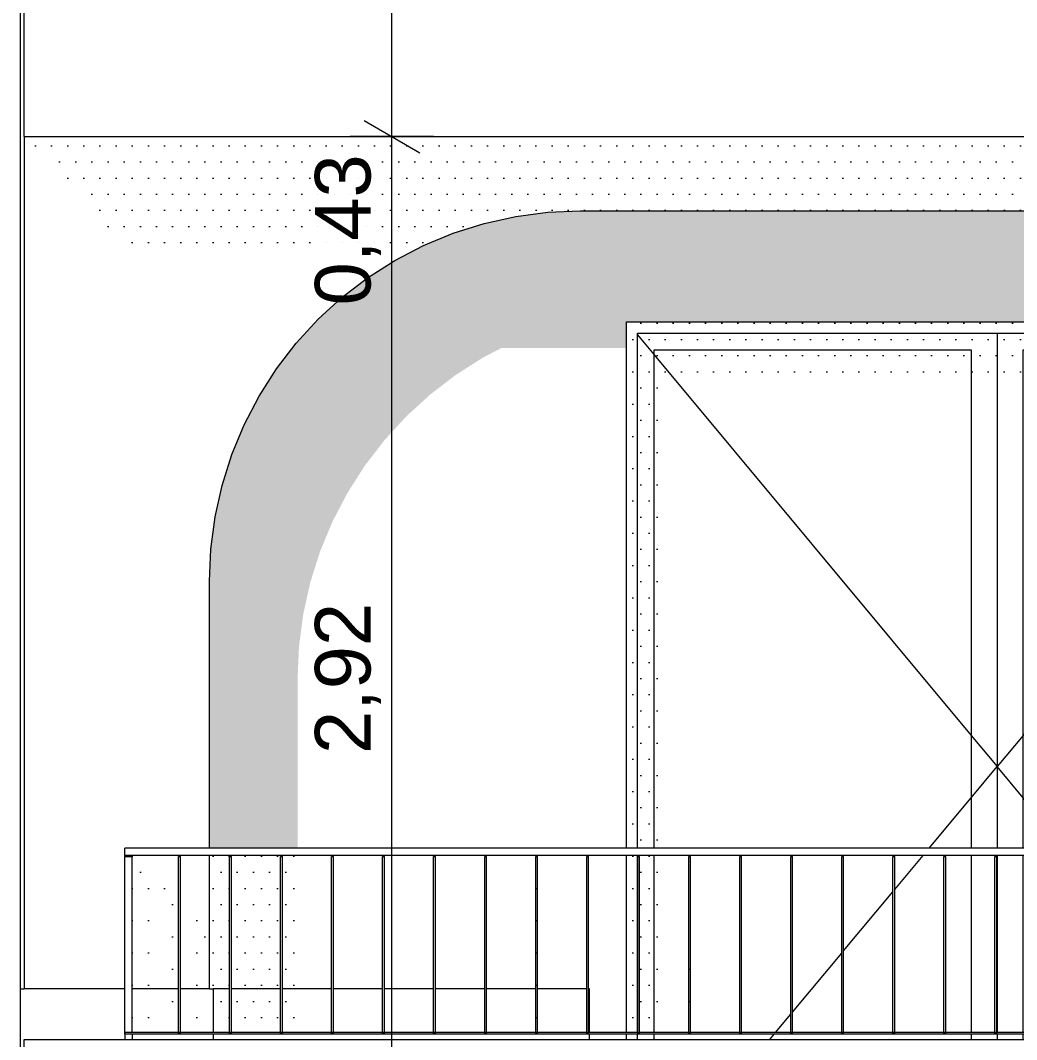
# Model space of a CAD drawing. Header units: metres. Extents: x -111189 to -108577, y -72951 to -72647.
# Drawn here: x -108855.796 to -108853.108, y -72945.612 to -72942.862 of the extents above; entities that cross this region are included whole.
import ezdxf

# ---------------------------------------------------------------- set-up
doc = ezdxf.new("R2010")
doc.units = ezdxf.units.M
doc.header["$MEASUREMENT"] = 0
for name, color, linetype in [('03 - COBERTURA', 7, 'Continuous'), ('03 - LAJES', 7, 'Continuous'), ('04 - TECTO FALSO', 7, 'Continuous'), ('05 - PAREDES..35', 7, 'Continuous'), ('06 - ESCADAS _ GUARDAS', 7, 'Continuous'), ('06 - FORRA', 7, 'Continuous'), ('12 - COTAS GERAIS', 7, 'Continuous')]:
    doc.layers.add(name, color=color, linetype=linetype)
doc.styles.add('ESTILO_GERADO_7', font='')
doc.styles.get('ESTILO_GERADO_7').set_extended_font_data('Helvetica')
doc.dimstyles.new('ESTILO_GERADO__5', dxfattribs={"dimtxt": 0.15, "dimasz": 0.114, "dimexe": 0.18, "dimexo": 0.0625, "dimgap": 0, "dimtad": 1, "dimzin": 0, "dimdsep": 46, "dimtxsty": 'ESTILO_GERADO_7', "dimblk": 'ARROWHEAD_2', "dimblk1": 'ARROWHEAD_2', "dimblk2": 'ARROWHEAD_2', "dimcen": 0.09, "dimse1": 1, "dimse2": 1, "dimclrd": 7, "dimclre": 7, "dimclrt": 7, "dimadec": 0, "dimazin": 0, "dimtfac": 1, "dimtdec": 4, "dimtmove": 0, "dimatfit": 3, "dimfxl": 1, "dimtolj": 1, "dimtzin": 0, "dimarcsym": 0})
pattern_1 = [(360, (-108689.58989, -72946.075524), (0.021783658, 0.043567315), [0, -0.043567315])]

# ---------------------------------------------------------------- blocks, each defined once
blk = doc.blocks.new('Corte Elem_1043_1', base_point=(-108689.5899, -72946.0755))
at = {"layer": '05 - PAREDES..35', "linetype": 'Continuous', "lineweight": 13}
h = blk.add_hatch(dxfattribs=at)
h.set_pattern_fill('DOTS_0001', color=251, style=0, pattern_type=2)
h.set_pattern_definition(pattern_1)
h.paths.add_polyline_path([(-108855.2822, -72944.2884), (-108855.286, -72944.3755), (-108855.286, -72945.0955), (-108855.0482, -72945.0955), (-108855.0482, -72944.6379), (-108855.0444, -72944.5508), (-108855.033, -72944.4643), (-108855.0141, -72944.3791), (-108854.9879, -72944.2959), (-108854.9545, -72944.2153), (-108854.9142, -72944.1379), (-108854.8674, -72944.0643), (-108854.8143, -72943.9951), (-108854.7553, -72943.9308), (-108854.691, -72943.8719), (-108854.6218, -72943.8188), (-108854.5482, -72943.7719), (-108854.4976, -72943.7455), (-108854.161, -72943.7455), (-108854.161, -72943.6755), (-108852.161, -72943.6755), (-108852.161, -72943.7455), (-108851.3389, -72943.7455), (-108851.2882, -72943.7719), (-108851.2146, -72943.8188), (-108851.1785, -72943.8465), (-108851.2069, -72943.8019), (-108851.26, -72943.7327), (-108851.3189, -72943.6684), (-108851.3832, -72943.6095), (-108851.4525, -72943.5564), (-108851.526, -72943.5095), (-108851.6034, -72943.4692), (-108851.684, -72943.4358), (-108851.7672, -72943.4096), (-108851.8524, -72943.3907), (-108851.9389, -72943.3793), (-108852.026, -72943.3755), (-108854.286, -72943.3755), (-108854.3732, -72943.3793), (-108854.4597, -72943.3907), (-108854.5449, -72943.4096), (-108854.6281, -72943.4358), (-108854.7087, -72943.4692), (-108854.786, -72943.5095), (-108854.8596, -72943.5564), (-108854.9288, -72943.6095), (-108854.9931, -72943.6684), (-108855.0521, -72943.7327), (-108855.1052, -72943.8019), (-108855.1521, -72943.8755), (-108855.1923, -72943.9529), (-108855.2257, -72944.0335), (-108855.252, -72944.1167), (-108855.2708, -72944.2019)])
h = blk.add_hatch(dxfattribs=at)
h.set_pattern_fill('DOTS_0001', color=251, style=0, pattern_type=2)
h.set_pattern_definition(pattern_1)
h.paths.add_polyline_path([(-108855.286, -72945.4755), (-108855.2316, -72945.4755), (-108855.2316, -72945.118), (-108855.2266, -72945.118), (-108855.2266, -72945.4755), (-108855.094, -72945.4755), (-108855.094, -72945.118), (-108855.089, -72945.118), (-108855.089, -72945.4755), (-108855.0482, -72945.4755), (-108855.0482, -72945.1155), (-108855.286, -72945.1155)])
h = blk.add_hatch(dxfattribs=at)
h.set_pattern_fill('DOTS_0001', color=251, style=0, pattern_type=2)
h.set_pattern_definition(pattern_1)
h.paths.add_polyline_path([(-108854.2611, -72945.4755), (-108854.2611, -72945.593), (-108854.2564, -72945.593), (-108854.2564, -72945.4807)])
h = blk.add_hatch(dxfattribs=at)
h.set_pattern_fill('DOTS_0001', color=251, style=0, pattern_type=2)
h.set_pattern_definition(pattern_1)
h.paths.add_polyline_path([(-108854.2564, -72945.598), (-108854.2611, -72945.598), (-108854.2611, -72945.6124), (-108854.2564, -72945.6124)])
blk = doc.blocks.new('Corte Elem_1054_1', base_point=(-108689.5899, -72946.0755))
at = {"layer": '05 - PAREDES..35', "linetype": 'Continuous', "lineweight": 13}
h = blk.add_hatch(dxfattribs=at)
h.set_pattern_fill('DOTS_0001', color=251, style=0, pattern_type=2)
h.set_pattern_definition(pattern_1)
h.paths.add_polyline_path([(-108854.161, -72943.7055), (-108854.131, -72943.7055), (-108852.191, -72943.7055), (-108852.161, -72943.7055), (-108852.161, -72943.6755), (-108854.161, -72943.6755)])
h = blk.add_hatch(dxfattribs=at)
h.set_pattern_fill('DOTS_0001', color=251, style=0, pattern_type=2)
h.set_pattern_definition(pattern_1)
h.paths.add_polyline_path([(-108854.161, -72943.7055), (-108854.161, -72945.0955), (-108854.131, -72945.0955), (-108854.131, -72943.7055)])
h = blk.add_hatch(dxfattribs=at)
h.set_pattern_fill('DOTS_0001', color=251, style=0, pattern_type=2)
h.set_pattern_definition(pattern_1)
h.paths.add_polyline_path([(-108854.131, -72943.7055), (-108854.131, -72943.7505), (-108854.086, -72943.7505), (-108853.231, -72943.7505), (-108853.161, -72943.7505), (-108853.161, -72943.7055)])
h = blk.add_hatch(dxfattribs=at)
h.set_pattern_fill('DOTS_0001', color=251, style=0, pattern_type=2)
h.set_pattern_definition(pattern_1)
h.paths.add_polyline_path([(-108852.191, -72943.7055), (-108853.161, -72943.7055), (-108853.161, -72943.7505), (-108853.091, -72943.7505), (-108852.236, -72943.7505), (-108852.191, -72943.7505)])
h = blk.add_hatch(dxfattribs=at)
h.set_pattern_fill('DOTS_0001', color=251, style=0, pattern_type=2)
h.set_pattern_definition(pattern_1)
h.paths.add_polyline_path([(-108852.161, -72943.7055), (-108852.191, -72943.7055), (-108852.191, -72943.8227), (-108852.161, -72943.8227)])
h = blk.add_hatch(dxfattribs=at)
h.set_pattern_fill('DOTS_0001', color=251, style=0, pattern_type=2)
h.set_pattern_definition(pattern_1)
h.paths.add_polyline_path([(-108854.086, -72943.7505), (-108854.131, -72943.7505), (-108854.131, -72945.0955), (-108854.086, -72945.0955)])
h = blk.add_hatch(dxfattribs=at)
h.set_pattern_fill('DOTS_0001', color=251, style=0, pattern_type=2)
h.set_pattern_definition(pattern_1)
h.paths.add_polyline_path([(-108854.086, -72943.7505), (-108854.086, -72945.0955), (-108854.0678, -72945.0955), (-108854.0678, -72943.8484), (-108853.231, -72943.8484), (-108853.231, -72943.7505)])
h = blk.add_hatch(dxfattribs=at)
h.set_pattern_fill('DOTS_0001', color=251, style=0, pattern_type=2)
h.set_pattern_definition(pattern_1)
h.paths.add_polyline_path([(-108853.161, -72943.7505), (-108853.231, -72943.7505), (-108853.231, -72943.8407), (-108853.161, -72943.8407)])
h = blk.add_hatch(dxfattribs=at)
h.set_pattern_fill('DOTS_0001', color=251, style=0, pattern_type=2)
h.set_pattern_definition(pattern_1)
h.paths.add_polyline_path([(-108853.161, -72943.7505), (-108853.161, -72943.8407), (-108853.091, -72943.8407), (-108853.091, -72943.7505)])
h = blk.add_hatch(dxfattribs=at)
h.set_pattern_fill('DOTS_0001', color=251, style=0, pattern_type=2)
h.set_pattern_definition(pattern_1)
h.paths.add_polyline_path([(-108853.091, -72945.0955), (-108853.084, -72945.0955), (-108853.084, -72943.8484), (-108852.236, -72943.8484), (-108852.236, -72943.7505), (-108853.091, -72943.7505)])
h = blk.add_hatch(dxfattribs=at)
h.set_pattern_fill('DOTS_0001', color=251, style=0, pattern_type=2)
h.set_pattern_definition(pattern_1)
h.paths.add_polyline_path([(-108852.191, -72943.7505), (-108852.236, -72943.7505), (-108852.236, -72943.8407), (-108852.191, -72943.8407)])
h = blk.add_hatch(dxfattribs=at)
h.set_pattern_fill('DOTS_0001', color=251, style=0, pattern_type=2)
h.set_pattern_definition(pattern_1)
h.paths.add_polyline_path([(-108854.161, -72945.1155), (-108854.161, -72945.593), (-108854.131, -72945.593), (-108854.131, -72945.1155)])
h = blk.add_hatch(dxfattribs=at)
h.set_pattern_fill('DOTS_0001', color=251, style=0, pattern_type=2)
h.set_pattern_definition(pattern_1)
h.paths.add_polyline_path([(-108854.086, -72945.1155), (-108854.131, -72945.1155), (-108854.131, -72945.593), (-108854.1306, -72945.593), (-108854.1306, -72945.118), (-108854.1256, -72945.118), (-108854.1256, -72945.593), (-108854.086, -72945.593)])
h = blk.add_hatch(dxfattribs=at)
h.set_pattern_fill('DOTS_0001', color=251, style=0, pattern_type=2)
h.set_pattern_definition(pattern_1)
h.paths.add_polyline_path([(-108854.086, -72945.593), (-108854.0678, -72945.593), (-108854.0678, -72945.1155), (-108854.086, -72945.1155)])
h = blk.add_hatch(dxfattribs=at)
h.set_pattern_fill('DOTS_0001', color=251, style=0, pattern_type=2)
h.set_pattern_definition(pattern_1)
h.paths.add_polyline_path([(-108853.091, -72945.593), (-108853.084, -72945.593), (-108853.084, -72945.1155), (-108853.091, -72945.1155)])
h = blk.add_hatch(dxfattribs=at)
h.set_pattern_fill('DOTS_0001', color=251, style=0, pattern_type=2)
h.set_pattern_definition(pattern_1)
h.paths.add_polyline_path([(-108854.131, -72945.598), (-108854.161, -72945.598), (-108854.161, -72945.6124), (-108854.131, -72945.6124)])
h = blk.add_hatch(dxfattribs=at)
h.set_pattern_fill('DOTS_0001', color=251, style=0, pattern_type=2)
h.set_pattern_definition(pattern_1)
h.paths.add_polyline_path([(-108854.131, -72945.6124), (-108854.086, -72945.6124), (-108854.086, -72945.598), (-108854.131, -72945.598)])
h = blk.add_hatch(dxfattribs=at)
h.set_pattern_fill('DOTS_0001', color=251, style=0, pattern_type=2)
h.set_pattern_definition(pattern_1)
h.paths.add_polyline_path([(-108854.086, -72945.598), (-108854.086, -72945.6124), (-108854.0678, -72945.6124), (-108854.0678, -72945.598)])
h = blk.add_hatch(dxfattribs=at)
h.set_pattern_fill('DOTS_0001', color=251, style=0, pattern_type=2)
h.set_pattern_definition(pattern_1)
h.paths.add_polyline_path([(-108853.091, -72945.6124), (-108853.084, -72945.6124), (-108853.084, -72945.598), (-108853.091, -72945.598)])
at = {"layer": '05 - PAREDES..35', "color": 7, "linetype": 'Continuous', "lineweight": 13}
for p, q in [((-108854.161, -72943.6755), (-108852.161, -72943.6755)), ((-108854.161, -72945.0955), (-108854.161, -72943.6755)), ((-108852.161, -72943.6755), (-108852.161, -72945.0955)), ((-108854.131, -72945.0955), (-108854.131, -72943.7055)), ((-108854.131, -72943.7055), (-108852.191, -72943.7055)), ((-108853.161, -72943.7055), (-108853.161, -72943.7505)), ((-108852.191, -72943.7055), (-108852.191, -72945.0955)), ((-108854.131, -72943.7105), (-108854.086, -72943.7646)), ((-108852.191, -72943.7105), (-108852.236, -72943.7646)), ((-108854.086, -72945.0955), (-108854.086, -72943.7505)), ((-108854.086, -72943.7505), (-108853.231, -72943.7505)), ((-108853.231, -72943.7505), (-108853.231, -72945.0955)), ((-108853.161, -72943.7505), (-108853.161, -72945.0955)), ((-108853.091, -72945.0955), (-108853.091, -72943.7505)), ((-108853.091, -72943.7505), (-108852.236, -72943.7505)), ((-108852.236, -72943.7505), (-108852.236, -72945.0955)), ((-108854.086, -72943.7646), (-108853.231, -72944.7915)), ((-108852.236, -72943.7646), (-108853.091, -72944.7915)), ((-108853.231, -72944.7915), (-108853.161, -72944.8755)), ((-108853.091, -72944.7915), (-108853.161, -72944.8755)), ((-108853.231, -72944.9596), (-108853.161, -72944.8755)), ((-108853.091, -72944.9596), (-108853.161, -72944.8755)), ((-108853.3442, -72945.0955), (-108853.231, -72944.9596)), ((-108852.9779, -72945.0955), (-108853.091, -72944.9596)), ((-108854.161, -72945.593), (-108854.161, -72945.1155)), ((-108854.131, -72945.593), (-108854.131, -72945.1155)), ((-108854.086, -72945.593), (-108854.086, -72945.1155)), ((-108853.4374, -72945.2075), (-108853.3609, -72945.1155)), ((-108853.231, -72945.1155), (-108853.231, -72945.593)), ((-108853.161, -72945.1155), (-108853.161, -72945.593)), ((-108853.091, -72945.593), (-108853.091, -72945.1155)), ((-108852.8919, -72945.1987), (-108852.9612, -72945.1155)), ((-108852.236, -72945.1155), (-108852.236, -72945.593)), ((-108852.191, -72945.1155), (-108852.191, -72945.593)), ((-108852.161, -72945.1155), (-108852.161, -72945.593)), ((-108853.5751, -72945.3728), (-108853.4424, -72945.2135)), ((-108852.7543, -72945.364), (-108852.8869, -72945.2047)), ((-108853.7127, -72945.5381), (-108853.5801, -72945.3788)), ((-108852.6167, -72945.5293), (-108852.7493, -72945.37)), ((-108853.7585, -72945.593), (-108853.7177, -72945.5441)), ((-108852.5636, -72945.593), (-108852.6117, -72945.5353)), ((-108854.161, -72945.6124), (-108854.161, -72945.598)), ((-108854.131, -72945.6124), (-108854.131, -72945.598)), ((-108854.086, -72945.6124), (-108854.086, -72945.598)), ((-108853.7746, -72945.6124), (-108853.7626, -72945.598)), ((-108853.231, -72945.598), (-108853.231, -72945.6124)), ((-108853.161, -72945.598), (-108853.161, -72945.6124)), ((-108853.091, -72945.6124), (-108853.091, -72945.598)), ((-108852.5475, -72945.6124), (-108852.5595, -72945.598)), ((-108852.236, -72945.598), (-108852.236, -72945.6124)), ((-108852.191, -72945.598), (-108852.191, -72945.6124)), ((-108852.161, -72945.598), (-108852.161, -72945.6124))]:
    blk.add_line(p, q, dxfattribs=at)
blk = doc.blocks.new('Corte Elem_1073_1', base_point=(-108689.5899, -72946.0755))
at = {"layer": '06 - FORRA', "linetype": 'Continuous', "lineweight": 13}
h = blk.add_hatch(dxfattribs=at)
h.set_pattern_fill('DOTS_0001', color=251, style=0, pattern_type=2)
h.set_pattern_definition(pattern_1)
h.paths.add_polyline_path([(-108855.276, -72945.4755), (-108855.276, -72945.593), (-108855.2316, -72945.593), (-108855.2316, -72945.4755)])
h = blk.add_hatch(dxfattribs=at)
h.set_pattern_fill('DOTS_0001', color=251, style=0, pattern_type=2)
h.set_pattern_definition(pattern_1)
h.paths.add_polyline_path([(-108855.2266, -72945.4755), (-108855.2266, -72945.593), (-108855.094, -72945.593), (-108855.094, -72945.4755)])
h = blk.add_hatch(dxfattribs=at)
h.set_pattern_fill('DOTS_0001', color=251, style=0, pattern_type=2)
h.set_pattern_definition(pattern_1)
h.paths.add_polyline_path([(-108855.089, -72945.593), (-108855.0435, -72945.593), (-108855.0529, -72945.5827), (-108855.0529, -72945.4755), (-108855.089, -72945.4755)])
h = blk.add_hatch(dxfattribs=at)
h.set_pattern_fill('DOTS_0001', color=251, style=0, pattern_type=2)
h.set_pattern_definition(pattern_1)
h.paths.add_polyline_path([(-108855.276, -72945.598), (-108855.276, -72945.6124), (-108855.026, -72945.6124), (-108855.039, -72945.598)])
at = {"layer": '06 - FORRA', "color": 7, "linetype": 'Continuous', "lineweight": 13}
for p, q in [((-108855.2316, -72945.4755), (-108855.276, -72945.4755)), ((-108855.094, -72945.4755), (-108855.2266, -72945.4755)), ((-108854.9564, -72945.4755), (-108855.089, -72945.4755)), ((-108854.8187, -72945.4755), (-108854.9514, -72945.4755)), ((-108854.6811, -72945.4755), (-108854.8137, -72945.4755)), ((-108854.5435, -72945.4755), (-108854.6761, -72945.4755)), ((-108854.4059, -72945.4755), (-108854.5385, -72945.4755)), ((-108854.2682, -72945.4755), (-108854.4009, -72945.4755)), ((-108854.2611, -72945.4755), (-108854.2632, -72945.4755)), ((-108854.2611, -72945.593), (-108854.2611, -72945.4755)), ((-108854.2611, -72945.6124), (-108854.2611, -72945.598))]:
    blk.add_line(p, q, dxfattribs=at)
blk = doc.blocks.new('Corte Elem_1076_1', base_point=(-108689.5899, -72946.0755))
at = {"layer": '03 - COBERTURA', "linetype": 'Continuous', "lineweight": 13}
h = blk.add_hatch(dxfattribs=at)
h.set_pattern_fill('DOTS_0001', color=251, style=0, pattern_type=2)
h.set_pattern_definition(pattern_1)
h.paths.add_polyline_path([(-108854.286, -72943.1755), (-108855.786, -72943.1755), (-108855.5072, -72943.4831), (-108854.7354, -72943.4831), (-108854.7087, -72943.4692), (-108854.6281, -72943.4358), (-108854.5449, -72943.4096), (-108854.4597, -72943.3907), (-108854.3732, -72943.3793), (-108854.286, -72943.3755)])
h = blk.add_hatch(dxfattribs=at)
h.set_pattern_fill('DOTS_0001', color=251, style=0, pattern_type=2)
h.set_pattern_definition(pattern_1)
h.paths.add_polyline_path([(-108855.4944, -72945.4755), (-108855.4851, -72945.4755), (-108855.4851, -72945.1479), (-108855.4496, -72945.187), (-108855.4519, -72945.187), (-108855.4519, -72945.4755), (-108855.4296, -72945.4755), (-108855.4296, -72945.2091), (-108855.386, -72945.2572), (-108855.3882, -72945.2572), (-108855.3882, -72945.4755), (-108855.3693, -72945.4755), (-108855.3693, -72945.2336), (-108855.4763, -72945.1155), (-108855.4944, -72945.1155)])
h = blk.add_hatch(dxfattribs=at)
h.set_pattern_fill('DOTS_0001', color=251, style=0, pattern_type=2)
h.set_pattern_definition(pattern_1)
h.paths.add_polyline_path([(-108855.3643, -72945.2391), (-108855.3643, -72945.2812), (-108855.3223, -72945.3275), (-108855.3246, -72945.3275), (-108855.3246, -72945.4755), (-108855.3022, -72945.4755), (-108855.3022, -72945.3496), (-108855.286, -72945.3675), (-108855.286, -72945.3254)])
at = {"layer": '03 - COBERTURA', "color": 7, "linetype": 'Continuous', "lineweight": 13}
for p, q in [((-108855.786, -72943.1755), (-108855.786, -72945.4755)), ((-108854.3732, -72943.3793), (-108854.286, -72943.3755)), ((-108854.5449, -72943.4096), (-108854.4597, -72943.3907)), ((-108854.4597, -72943.3907), (-108854.3732, -72943.3793)), ((-108854.6281, -72943.4358), (-108854.5449, -72943.4096)), ((-108854.7087, -72943.4692), (-108854.6281, -72943.4358)), ((-108854.786, -72943.5095), (-108854.7087, -72943.4692)), ((-108854.8596, -72943.5564), (-108854.786, -72943.5095)), ((-108854.9288, -72943.6095), (-108854.8596, -72943.5564)), ((-108854.9931, -72943.6684), (-108854.9288, -72943.6095)), ((-108855.0521, -72943.7327), (-108854.9931, -72943.6684)), ((-108855.1052, -72943.8019), (-108855.0521, -72943.7327)), ((-108855.1521, -72943.8755), (-108855.1052, -72943.8019)), ((-108855.1923, -72943.9529), (-108855.1521, -72943.8755)), ((-108855.2257, -72944.0335), (-108855.1923, -72943.9529)), ((-108855.252, -72944.1167), (-108855.2257, -72944.0335)), ((-108855.2708, -72944.2019), (-108855.252, -72944.1167)), ((-108855.2822, -72944.2884), (-108855.2708, -72944.2019)), ((-108855.286, -72944.3755), (-108855.2822, -72944.2884)), ((-108855.286, -72945.0955), (-108855.286, -72944.3755)), ((-108855.286, -72945.4755), (-108855.286, -72945.1155))]:
    blk.add_line(p, q, dxfattribs=at)
blk = doc.blocks.new('Corte Elem_1080_1', base_point=(-108689.5899, -72946.0755))
at = {"layer": '03 - LAJES', "linetype": 'Continuous', "lineweight": 13}
h = blk.add_hatch(dxfattribs=at)
h.set_pattern_fill('DOTS_0001', color=251, style=0, pattern_type=2)
h.set_pattern_definition(pattern_1)
h.paths.add_polyline_path([(-108854.286, -72943.3755), (-108852.026, -72943.3755), (-108852.026, -72943.1755), (-108854.286, -72943.1755)])
at = {"layer": '03 - LAJES', "color": 7, "linetype": 'Continuous', "lineweight": 13}
blk.add_line((-108854.286, -72943.3755), (-108852.026, -72943.3755), dxfattribs=at)
blk = doc.blocks.new('Corte Elem_1187_1', base_point=(-108689.5899, -72946.0755))
at = {"layer": '06 - FORRA', "color": 7, "linetype": 'Continuous', "lineweight": 13}
for p, q in [((-108855.286, -72945.4755), (-108855.276, -72945.4755)), ((-108855.276, -72945.4755), (-108855.276, -72945.593)), ((-108855.276, -72945.598), (-108855.276, -72945.6124))]:
    blk.add_line(p, q, dxfattribs=at)
blk = doc.blocks.new('Corte Elem_1188_1', base_point=(-108689.5899, -72946.0755))
at = {"layer": '06 - FORRA', "color": 7, "linetype": 'Continuous', "lineweight": 13}
for p, q in [((-108855.796, -72945.4755), (-108855.786, -72945.4755)), ((-108855.796, -72946.0955), (-108855.796, -72945.4755)), ((-108855.786, -72946.0955), (-108855.796, -72946.0955))]:
    blk.add_line(p, q, dxfattribs=at)
blk = doc.blocks.new('Corte Elem_1189_1', base_point=(-108689.5899, -72946.0755))
at = {"layer": '06 - FORRA', "linetype": 'Continuous', "lineweight": 13}
h = blk.add_hatch(dxfattribs=at)
h.set_pattern_fill('DOTS_0001', color=251, style=0, pattern_type=2)
h.set_pattern_definition(pattern_1)
h.paths.add_polyline_path([(-108855.4944, -72945.593), (-108855.4897, -72945.593), (-108855.4897, -72945.4755), (-108855.4944, -72945.4755)])
h = blk.add_hatch(dxfattribs=at)
h.set_pattern_fill('DOTS_0001', color=251, style=0, pattern_type=2)
h.set_pattern_definition(pattern_1)
h.paths.add_polyline_path([(-108855.4342, -72945.4755), (-108855.4566, -72945.4755), (-108855.4566, -72945.593), (-108855.4342, -72945.593)])
h = blk.add_hatch(dxfattribs=at)
h.set_pattern_fill('DOTS_0001', color=251, style=0, pattern_type=2)
h.set_pattern_definition(pattern_1)
h.paths.add_polyline_path([(-108855.3706, -72945.4755), (-108855.3929, -72945.4755), (-108855.3929, -72945.593), (-108855.3706, -72945.593)])
h = blk.add_hatch(dxfattribs=at)
h.set_pattern_fill('DOTS_0001', color=251, style=0, pattern_type=2)
h.set_pattern_definition(pattern_1)
h.paths.add_polyline_path([(-108855.3069, -72945.4755), (-108855.3292, -72945.4755), (-108855.3292, -72945.593), (-108855.3069, -72945.593)])
h = blk.add_hatch(dxfattribs=at)
h.set_pattern_fill('DOTS_0001', color=251, style=0, pattern_type=2)
h.set_pattern_definition(pattern_1)
h.paths.add_polyline_path([(-108855.4897, -72945.598), (-108855.4944, -72945.598), (-108855.4944, -72945.6124), (-108855.4769, -72945.6124), (-108855.4897, -72945.5982)])
h = blk.add_hatch(dxfattribs=at)
h.set_pattern_fill('DOTS_0001', color=251, style=0, pattern_type=2)
h.set_pattern_definition(pattern_1)
h.paths.add_polyline_path([(-108855.4342, -72945.598), (-108855.4566, -72945.598), (-108855.4566, -72945.6124), (-108855.4342, -72945.6124)])
h = blk.add_hatch(dxfattribs=at)
h.set_pattern_fill('DOTS_0001', color=251, style=0, pattern_type=2)
h.set_pattern_definition(pattern_1)
h.paths.add_polyline_path([(-108855.3929, -72945.6124), (-108855.3706, -72945.6124), (-108855.3706, -72945.598), (-108855.3929, -72945.598)])
h = blk.add_hatch(dxfattribs=at)
h.set_pattern_fill('DOTS_0001', color=251, style=0, pattern_type=2)
h.set_pattern_definition(pattern_1)
h.paths.add_polyline_path([(-108855.3292, -72945.598), (-108855.3292, -72945.6124), (-108855.3069, -72945.6124), (-108855.3069, -72945.598)])
at = {"layer": '06 - FORRA', "color": 7, "linetype": 'Continuous', "lineweight": 13}
for p, q in [((-108855.5144, -72945.4755), (-108855.786, -72945.4755)), ((-108855.3693, -72945.4755), (-108855.4944, -72945.4755)), ((-108855.286, -72945.4755), (-108855.3643, -72945.4755))]:
    blk.add_line(p, q, dxfattribs=at)
blk = doc.blocks.new('Corte Elem_1224_1', base_point=(-108689.5899, -72946.0755))
at = {"layer": '04 - TECTO FALSO', "color": 7, "linetype": 'Continuous', "lineweight": 13}
for p, q in [((-108855.786, -72945.6124), (-108849.036, -72945.6124)), ((-108855.786, -72945.6474), (-108855.786, -72945.6124))]:
    blk.add_line(p, q, dxfattribs=at)
blk = doc.blocks.new('Corte Elem_1232_1', base_point=(-108689.5899, -72946.0755))
at = {"layer": '03 - LAJES', "color": 7, "linetype": 'Continuous', "lineweight": 13}
for p, q in [((-108855.786, -72943.1755), (-108855.786, -72942.7455)), ((-108855.786, -72942.7455), (-108850.536, -72942.7455)), ((-108850.536, -72943.1755), (-108850.536, -72942.7455)), ((-108855.786, -72943.1755), (-108850.536, -72943.1755))]:
    blk.add_line(p, q, dxfattribs=at)
blk = doc.blocks.new('Corte Elem_1289_1', base_point=(-108689.5899, -72946.0755))
at = {"layer": '06 - FORRA', "color": 7, "linetype": 'Continuous', "lineweight": 13}
blk.add_line((-108855.796, -72945.4755), (-108855.796, -72940.058), dxfattribs=at)
blk = doc.blocks.new('Corte Elem_1306_1', base_point=(-108689.5899, -72946.0755))
at = {"layer": '06 - ESCADAS _ GUARDAS', "linetype": 'Continuous', "lineweight": 13}
h = blk.add_hatch(dxfattribs=at)
h.set_pattern_fill('DOTS_0001', color=251, style=0, pattern_type=2)
h.set_pattern_definition(pattern_1)
h.paths.add_polyline_path([(-108855.4944, -72945.1155), (-108855.5144, -72945.1155), (-108855.5121, -72945.118), (-108855.4944, -72945.118)])
h = blk.add_hatch(dxfattribs=at)
h.set_pattern_fill('DOTS_0001', color=251, style=0, pattern_type=2)
h.set_pattern_definition(pattern_1)
h.paths.add_polyline_path([(-108855.4944, -72945.598), (-108855.5144, -72945.598), (-108855.5014, -72945.6124), (-108855.4944, -72945.6124)])
at = {"layer": '06 - ESCADAS _ GUARDAS', "color": 7, "linetype": 'Continuous', "lineweight": 13}
for p, q in [((-108855.5144, -72945.1155), (-108855.5144, -72945.118)), ((-108855.4944, -72945.1155), (-108855.4944, -72945.118)), ((-108855.5144, -72945.598), (-108855.5144, -72945.6124)), ((-108855.4944, -72945.598), (-108855.4944, -72945.6124))]:
    blk.add_line(p, q, dxfattribs=at)
blk = doc.blocks.new('Corte Elem_1309_1', base_point=(-108689.5899, -72946.0755))
at = {"layer": '06 - ESCADAS _ GUARDAS', "color": 7, "linetype": 'Continuous', "lineweight": 13}
for p, q in [((-108855.5144, -72945.1155), (-108855.5144, -72945.0955)), ((-108849.301, -72945.0955), (-108855.5144, -72945.0955)), ((-108849.301, -72945.1155), (-108855.5144, -72945.1155))]:
    blk.add_line(p, q, dxfattribs=at)
blk = doc.blocks.new('Corte Elem_1310_1', base_point=(-108689.5899, -72946.0755))
at = {"layer": '06 - ESCADAS _ GUARDAS', "linetype": 'Continuous', "lineweight": 13}
h = blk.add_hatch(dxfattribs=at)
h.set_pattern_fill('DOTS_0001', color=251, style=0, pattern_type=2)
h.set_pattern_definition(pattern_1)
h.paths.add_polyline_path([(-108855.3693, -72945.593), (-108855.3693, -72945.5955), (-108855.3643, -72945.5955), (-108855.3643, -72945.593)])
h = blk.add_hatch(dxfattribs=at)
h.set_pattern_fill('DOTS_0001', color=251, style=0, pattern_type=2)
h.set_pattern_definition(pattern_1)
h.paths.add_polyline_path([(-108855.094, -72945.593), (-108855.094, -72945.5955), (-108855.089, -72945.5955), (-108855.089, -72945.593)])
h = blk.add_hatch(dxfattribs=at)
h.set_pattern_fill('DOTS_0001', color=251, style=0, pattern_type=2)
h.set_pattern_definition(pattern_1)
h.paths.add_polyline_path([(-108854.9564, -72945.593), (-108854.9564, -72945.5955), (-108854.9514, -72945.5955), (-108854.9514, -72945.593)])
h = blk.add_hatch(dxfattribs=at)
h.set_pattern_fill('DOTS_0001', color=251, style=0, pattern_type=2)
h.set_pattern_definition(pattern_1)
h.paths.add_polyline_path([(-108854.6811, -72945.5955), (-108854.6761, -72945.5955), (-108854.6761, -72945.593), (-108854.6811, -72945.593)])
h = blk.add_hatch(dxfattribs=at)
h.set_pattern_fill('DOTS_0001', color=251, style=0, pattern_type=2)
h.set_pattern_definition(pattern_1)
h.paths.add_polyline_path([(-108854.5385, -72945.593), (-108854.5435, -72945.593), (-108854.5435, -72945.5955), (-108854.5385, -72945.5955)])
h = blk.add_hatch(dxfattribs=at)
h.set_pattern_fill('DOTS_0001', color=251, style=0, pattern_type=2)
h.set_pattern_definition(pattern_1)
h.paths.add_polyline_path([(-108854.2682, -72945.5955), (-108854.2632, -72945.5955), (-108854.2632, -72945.593), (-108854.2682, -72945.593)])
h = blk.add_hatch(dxfattribs=at)
h.set_pattern_fill('DOTS_0001', color=251, style=0, pattern_type=2)
h.set_pattern_definition(pattern_1)
h.paths.add_polyline_path([(-108854.1306, -72945.593), (-108854.1306, -72945.5955), (-108854.1256, -72945.5955), (-108854.1256, -72945.593)])
h = blk.add_hatch(dxfattribs=at)
h.set_pattern_fill('DOTS_0001', color=251, style=0, pattern_type=2)
h.set_pattern_definition(pattern_1)
h.paths.add_polyline_path([(-108853.993, -72945.5955), (-108853.988, -72945.5955), (-108853.988, -72945.593), (-108853.993, -72945.593)])
h = blk.add_hatch(dxfattribs=at)
h.set_pattern_fill('DOTS_0001', color=251, style=0, pattern_type=2)
h.set_pattern_definition(pattern_1)
h.paths.add_polyline_path([(-108853.7177, -72945.5955), (-108853.7127, -72945.5955), (-108853.7127, -72945.593), (-108853.7177, -72945.593)])
h = blk.add_hatch(dxfattribs=at)
h.set_pattern_fill('DOTS_0001', color=251, style=0, pattern_type=2)
h.set_pattern_definition(pattern_1)
h.paths.add_polyline_path([(-108853.5801, -72945.593), (-108853.5801, -72945.5955), (-108853.5751, -72945.5955), (-108853.5751, -72945.593)])
h = blk.add_hatch(dxfattribs=at)
h.set_pattern_fill('DOTS_0001', color=251, style=0, pattern_type=2)
h.set_pattern_definition(pattern_1)
h.paths.add_polyline_path([(-108853.3048, -72945.593), (-108853.3048, -72945.5955), (-108853.2998, -72945.5955), (-108853.2998, -72945.593)])
h = blk.add_hatch(dxfattribs=at)
h.set_pattern_fill('DOTS_0001', color=251, style=0, pattern_type=2)
h.set_pattern_definition(pattern_1)
h.paths.add_polyline_path([(-108853.1672, -72945.5955), (-108853.1622, -72945.5955), (-108853.1622, -72945.593), (-108853.1672, -72945.593)])
at = {"layer": '06 - ESCADAS _ GUARDAS', "color": 7, "linetype": 'Continuous', "lineweight": 13}
for p, q in [((-108855.5144, -72945.598), (-108855.5144, -72945.593)), ((-108855.3693, -72945.593), (-108855.5144, -72945.593)), ((-108849.301, -72945.598), (-108855.5144, -72945.598)), ((-108855.3643, -72945.593), (-108855.3693, -72945.593)), ((-108855.2316, -72945.593), (-108855.3643, -72945.593)), ((-108855.2266, -72945.593), (-108855.2316, -72945.593)), ((-108855.094, -72945.593), (-108855.2266, -72945.593)), ((-108855.089, -72945.593), (-108855.094, -72945.593)), ((-108854.9564, -72945.593), (-108855.089, -72945.593)), ((-108854.9514, -72945.593), (-108854.9564, -72945.593)), ((-108854.8187, -72945.593), (-108854.9514, -72945.593)), ((-108854.8137, -72945.593), (-108854.8187, -72945.593)), ((-108854.6811, -72945.593), (-108854.8137, -72945.593)), ((-108854.6761, -72945.593), (-108854.6811, -72945.593)), ((-108854.5435, -72945.593), (-108854.6761, -72945.593)), ((-108854.5385, -72945.593), (-108854.5435, -72945.593)), ((-108854.4059, -72945.593), (-108854.5385, -72945.593)), ((-108854.4009, -72945.593), (-108854.4059, -72945.593)), ((-108854.2682, -72945.593), (-108854.4009, -72945.593)), ((-108854.2632, -72945.593), (-108854.2682, -72945.593)), ((-108854.1306, -72945.593), (-108854.2632, -72945.593)), ((-108854.1256, -72945.593), (-108854.1306, -72945.593)), ((-108853.993, -72945.593), (-108854.1256, -72945.593)), ((-108853.988, -72945.593), (-108853.993, -72945.593)), ((-108853.8553, -72945.593), (-108853.988, -72945.593)), ((-108853.8503, -72945.593), (-108853.8553, -72945.593)), ((-108853.7177, -72945.593), (-108853.8503, -72945.593)), ((-108853.7127, -72945.593), (-108853.7177, -72945.593)), ((-108853.5801, -72945.593), (-108853.7127, -72945.593)), ((-108853.5751, -72945.593), (-108853.5801, -72945.593)), ((-108853.4424, -72945.593), (-108853.5751, -72945.593)), ((-108853.4374, -72945.593), (-108853.4424, -72945.593)), ((-108853.3048, -72945.593), (-108853.4374, -72945.593)), ((-108853.2998, -72945.593), (-108853.3048, -72945.593)), ((-108853.1672, -72945.593), (-108853.2998, -72945.593)), ((-108853.1622, -72945.593), (-108853.1672, -72945.593)), ((-108853.0296, -72945.593), (-108853.1622, -72945.593))]:
    blk.add_line(p, q, dxfattribs=at)
blk = doc.blocks.new('Corte Elem_1377_1', base_point=(-108689.5899, -72946.0755))
at = {"layer": '06 - ESCADAS _ GUARDAS', "linetype": 'Continuous', "lineweight": 13}
h = blk.add_hatch(dxfattribs=at)
h.set_pattern_fill('DOTS_0001', color=251, style=0, pattern_type=2)
h.set_pattern_definition(pattern_1)
h.paths.add_polyline_path([(-108853.4424, -72945.5955), (-108853.4374, -72945.5955), (-108853.4374, -72945.118), (-108853.4424, -72945.118)])
blk = doc.blocks.new('Corte Elem_1378_1', base_point=(-108689.5899, -72946.0755))
at = {"layer": '06 - ESCADAS _ GUARDAS', "linetype": 'Continuous', "lineweight": 13}
h = blk.add_hatch(dxfattribs=at)
h.set_pattern_fill('DOTS_0001', color=251, style=0, pattern_type=2)
h.set_pattern_definition(pattern_1)
h.paths.add_polyline_path([(-108853.8553, -72945.5955), (-108853.8503, -72945.5955), (-108853.8503, -72945.291), (-108853.8553, -72945.2955)])
blk = doc.blocks.new('Corte Elem_1379_1', base_point=(-108689.5899, -72946.0755))
at = {"layer": '06 - ESCADAS _ GUARDAS', "linetype": 'Continuous', "lineweight": 13}
h = blk.add_hatch(dxfattribs=at)
h.set_pattern_fill('DOTS_0001', color=251, style=0, pattern_type=2)
h.set_pattern_definition(pattern_1)
h.paths.add_polyline_path([(-108853.993, -72945.593), (-108853.988, -72945.593), (-108853.988, -72945.4157), (-108853.993, -72945.4203)])
blk = doc.blocks.new('Corte Elem_1407_1', base_point=(-108689.5899, -72946.0755))
at = {"layer": '06 - ESCADAS _ GUARDAS', "color": 7, "linetype": 'Continuous', "lineweight": 13}
for p, q in [((-108853.1672, -72945.118), (-108853.1622, -72945.118)), ((-108853.1672, -72945.593), (-108853.1672, -72945.118)), ((-108853.1622, -72945.593), (-108853.1622, -72945.118)), ((-108853.1672, -72945.5955), (-108853.1672, -72945.593)), ((-108853.1672, -72945.5955), (-108853.1622, -72945.5955)), ((-108853.1622, -72945.5955), (-108853.1622, -72945.593))]:
    blk.add_line(p, q, dxfattribs=at)
blk = doc.blocks.new('Corte Elem_1408_1', base_point=(-108689.5899, -72946.0755))
at = {"layer": '06 - ESCADAS _ GUARDAS', "color": 7, "linetype": 'Continuous', "lineweight": 13}
for p, q in [((-108853.3048, -72945.118), (-108853.2998, -72945.118)), ((-108853.3048, -72945.593), (-108853.3048, -72945.118)), ((-108853.2998, -72945.593), (-108853.2998, -72945.118)), ((-108853.3048, -72945.5955), (-108853.3048, -72945.593)), ((-108853.3048, -72945.5955), (-108853.2998, -72945.5955)), ((-108853.2998, -72945.5955), (-108853.2998, -72945.593))]:
    blk.add_line(p, q, dxfattribs=at)
blk = doc.blocks.new('Corte Elem_1409_1', base_point=(-108689.5899, -72946.0755))
at = {"layer": '06 - ESCADAS _ GUARDAS', "color": 7, "linetype": 'Continuous', "lineweight": 13}
for p, q in [((-108853.4424, -72945.118), (-108853.4374, -72945.118)), ((-108853.4424, -72945.593), (-108853.4424, -72945.118)), ((-108853.4374, -72945.593), (-108853.4374, -72945.118)), ((-108853.4424, -72945.5955), (-108853.4424, -72945.593)), ((-108853.4424, -72945.5955), (-108853.4374, -72945.5955)), ((-108853.4374, -72945.5955), (-108853.4374, -72945.593))]:
    blk.add_line(p, q, dxfattribs=at)
blk = doc.blocks.new('Corte Elem_1410_1', base_point=(-108689.5899, -72946.0755))
at = {"layer": '06 - ESCADAS _ GUARDAS', "color": 7, "linetype": 'Continuous', "lineweight": 13}
for p, q in [((-108853.5801, -72945.118), (-108853.5751, -72945.118)), ((-108853.5801, -72945.593), (-108853.5801, -72945.118)), ((-108853.5751, -72945.593), (-108853.5751, -72945.118)), ((-108853.5801, -72945.5955), (-108853.5801, -72945.593)), ((-108853.5801, -72945.5955), (-108853.5751, -72945.5955)), ((-108853.5751, -72945.5955), (-108853.5751, -72945.593))]:
    blk.add_line(p, q, dxfattribs=at)
blk = doc.blocks.new('Corte Elem_1411_1', base_point=(-108689.5899, -72946.0755))
at = {"layer": '06 - ESCADAS _ GUARDAS', "linetype": 'Continuous', "lineweight": 13}
h = blk.add_hatch(dxfattribs=at)
h.set_pattern_fill('DOTS_0001', color=251, style=0, pattern_type=2)
h.set_pattern_definition(pattern_1)
h.paths.add_polyline_path([(-108853.7127, -72945.118), (-108853.7177, -72945.118), (-108853.7177, -72945.1708), (-108853.7127, -72945.1663)])
at = {"layer": '06 - ESCADAS _ GUARDAS', "color": 7, "linetype": 'Continuous', "lineweight": 13}
for p, q in [((-108853.7177, -72945.118), (-108853.7127, -72945.118)), ((-108853.7177, -72945.593), (-108853.7177, -72945.118)), ((-108853.7127, -72945.593), (-108853.7127, -72945.118)), ((-108853.7177, -72945.5955), (-108853.7177, -72945.593)), ((-108853.7177, -72945.5955), (-108853.7127, -72945.5955)), ((-108853.7127, -72945.5955), (-108853.7127, -72945.593))]:
    blk.add_line(p, q, dxfattribs=at)
blk = doc.blocks.new('Corte Elem_1412_1', base_point=(-108689.5899, -72946.0755))
at = {"layer": '06 - ESCADAS _ GUARDAS', "color": 7, "linetype": 'Continuous', "lineweight": 13}
for p, q in [((-108853.8553, -72945.118), (-108853.8503, -72945.118)), ((-108853.8553, -72945.593), (-108853.8553, -72945.118)), ((-108853.8503, -72945.593), (-108853.8503, -72945.118)), ((-108853.8553, -72945.5955), (-108853.8553, -72945.593)), ((-108853.8553, -72945.5955), (-108853.8503, -72945.5955)), ((-108853.8503, -72945.5955), (-108853.8503, -72945.593))]:
    blk.add_line(p, q, dxfattribs=at)
blk = doc.blocks.new('Corte Elem_1413_1', base_point=(-108689.5899, -72946.0755))
at = {"layer": '06 - ESCADAS _ GUARDAS', "color": 7, "linetype": 'Continuous', "lineweight": 13}
for p, q in [((-108853.993, -72945.118), (-108853.988, -72945.118)), ((-108853.993, -72945.593), (-108853.993, -72945.118)), ((-108853.988, -72945.593), (-108853.988, -72945.118)), ((-108853.993, -72945.5955), (-108853.993, -72945.593)), ((-108853.993, -72945.5955), (-108853.988, -72945.5955)), ((-108853.988, -72945.5955), (-108853.988, -72945.593))]:
    blk.add_line(p, q, dxfattribs=at)
blk = doc.blocks.new('Corte Elem_1414_1', base_point=(-108689.5899, -72946.0755))
at = {"layer": '06 - ESCADAS _ GUARDAS', "linetype": 'Continuous', "lineweight": 13}
h = blk.add_hatch(dxfattribs=at)
h.set_pattern_fill('DOTS_0001', color=251, style=0, pattern_type=2)
h.set_pattern_definition(pattern_1)
h.paths.add_polyline_path([(-108854.1306, -72945.118), (-108854.1306, -72945.593), (-108854.1256, -72945.593), (-108854.1256, -72945.118)])
at = {"layer": '06 - ESCADAS _ GUARDAS', "color": 7, "linetype": 'Continuous', "lineweight": 13}
for p, q in [((-108854.1306, -72945.118), (-108854.1256, -72945.118)), ((-108854.1306, -72945.593), (-108854.1306, -72945.118)), ((-108854.1256, -72945.593), (-108854.1256, -72945.118)), ((-108854.1306, -72945.5955), (-108854.1306, -72945.593)), ((-108854.1306, -72945.5955), (-108854.1256, -72945.5955)), ((-108854.1256, -72945.5955), (-108854.1256, -72945.593))]:
    blk.add_line(p, q, dxfattribs=at)
blk = doc.blocks.new('Corte Elem_1415_1', base_point=(-108689.5899, -72946.0755))
at = {"layer": '06 - ESCADAS _ GUARDAS', "color": 7, "linetype": 'Continuous', "lineweight": 13}
for p, q in [((-108854.2682, -72945.118), (-108854.2632, -72945.118)), ((-108854.2682, -72945.593), (-108854.2682, -72945.118)), ((-108854.2632, -72945.593), (-108854.2632, -72945.118)), ((-108854.2682, -72945.5955), (-108854.2682, -72945.593)), ((-108854.2682, -72945.5955), (-108854.2632, -72945.5955)), ((-108854.2632, -72945.5955), (-108854.2632, -72945.593))]:
    blk.add_line(p, q, dxfattribs=at)
blk = doc.blocks.new('Corte Elem_1416_1', base_point=(-108689.5899, -72946.0755))
at = {"layer": '06 - ESCADAS _ GUARDAS', "color": 7, "linetype": 'Continuous', "lineweight": 13}
for p, q in [((-108854.4059, -72945.118), (-108854.4009, -72945.118)), ((-108854.4059, -72945.593), (-108854.4059, -72945.118)), ((-108854.4009, -72945.593), (-108854.4009, -72945.118)), ((-108854.4059, -72945.5955), (-108854.4059, -72945.593)), ((-108854.4059, -72945.5955), (-108854.4009, -72945.5955)), ((-108854.4009, -72945.5955), (-108854.4009, -72945.593))]:
    blk.add_line(p, q, dxfattribs=at)
blk = doc.blocks.new('Corte Elem_1417_1', base_point=(-108689.5899, -72946.0755))
at = {"layer": '06 - ESCADAS _ GUARDAS', "color": 7, "linetype": 'Continuous', "lineweight": 13}
for p, q in [((-108854.5435, -72945.118), (-108854.5385, -72945.118)), ((-108854.5435, -72945.593), (-108854.5435, -72945.118)), ((-108854.5385, -72945.593), (-108854.5385, -72945.118)), ((-108854.5435, -72945.5955), (-108854.5435, -72945.593)), ((-108854.5435, -72945.5955), (-108854.5385, -72945.5955)), ((-108854.5385, -72945.5955), (-108854.5385, -72945.593))]:
    blk.add_line(p, q, dxfattribs=at)
blk = doc.blocks.new('Corte Elem_1418_1', base_point=(-108689.5899, -72946.0755))
at = {"layer": '06 - ESCADAS _ GUARDAS', "color": 7, "linetype": 'Continuous', "lineweight": 13}
for p, q in [((-108854.6811, -72945.118), (-108854.6761, -72945.118)), ((-108854.6811, -72945.593), (-108854.6811, -72945.118)), ((-108854.6761, -72945.593), (-108854.6761, -72945.118)), ((-108854.6811, -72945.5955), (-108854.6811, -72945.593)), ((-108854.6811, -72945.5955), (-108854.6761, -72945.5955)), ((-108854.6761, -72945.5955), (-108854.6761, -72945.593))]:
    blk.add_line(p, q, dxfattribs=at)
blk = doc.blocks.new('Corte Elem_1419_1', base_point=(-108689.5899, -72946.0755))
at = {"layer": '06 - ESCADAS _ GUARDAS', "linetype": 'Continuous', "lineweight": 13}
h = blk.add_hatch(dxfattribs=at)
h.set_pattern_fill('DOTS_0001', color=251, style=0, pattern_type=2)
h.set_pattern_definition(pattern_1)
h.paths.add_polyline_path([(-108854.8187, -72945.5955), (-108854.8137, -72945.5955), (-108854.8137, -72945.118), (-108854.8187, -72945.118)])
at = {"layer": '06 - ESCADAS _ GUARDAS', "color": 7, "linetype": 'Continuous', "lineweight": 13}
for p, q in [((-108854.8187, -72945.118), (-108854.8137, -72945.118)), ((-108854.8187, -72945.593), (-108854.8187, -72945.118)), ((-108854.8137, -72945.593), (-108854.8137, -72945.118)), ((-108854.8187, -72945.5955), (-108854.8187, -72945.593)), ((-108854.8187, -72945.5955), (-108854.8137, -72945.5955)), ((-108854.8137, -72945.5955), (-108854.8137, -72945.593))]:
    blk.add_line(p, q, dxfattribs=at)
blk = doc.blocks.new('Corte Elem_1420_1', base_point=(-108689.5899, -72946.0755))
at = {"layer": '06 - ESCADAS _ GUARDAS', "linetype": 'Continuous', "lineweight": 13}
h = blk.add_hatch(dxfattribs=at)
h.set_pattern_fill('DOTS_0001', color=251, style=0, pattern_type=2)
h.set_pattern_definition(pattern_1)
h.paths.add_polyline_path([(-108854.9514, -72945.118), (-108854.9564, -72945.118), (-108854.9564, -72945.593), (-108854.9514, -72945.593)])
at = {"layer": '06 - ESCADAS _ GUARDAS', "color": 7, "linetype": 'Continuous', "lineweight": 13}
for p, q in [((-108854.9564, -72945.118), (-108854.9514, -72945.118)), ((-108854.9564, -72945.593), (-108854.9564, -72945.118)), ((-108854.9514, -72945.593), (-108854.9514, -72945.118)), ((-108854.9564, -72945.5955), (-108854.9564, -72945.593)), ((-108854.9564, -72945.5955), (-108854.9514, -72945.5955)), ((-108854.9514, -72945.5955), (-108854.9514, -72945.593))]:
    blk.add_line(p, q, dxfattribs=at)
blk = doc.blocks.new('Corte Elem_1421_1', base_point=(-108689.5899, -72946.0755))
at = {"layer": '06 - ESCADAS _ GUARDAS', "linetype": 'Continuous', "lineweight": 13}
h = blk.add_hatch(dxfattribs=at)
h.set_pattern_fill('DOTS_0001', color=251, style=0, pattern_type=2)
h.set_pattern_definition(pattern_1)
h.paths.add_polyline_path([(-108855.089, -72945.118), (-108855.094, -72945.118), (-108855.094, -72945.593), (-108855.089, -72945.593)])
at = {"layer": '06 - ESCADAS _ GUARDAS', "color": 7, "linetype": 'Continuous', "lineweight": 13}
for p, q in [((-108855.094, -72945.118), (-108855.089, -72945.118)), ((-108855.094, -72945.593), (-108855.094, -72945.118)), ((-108855.089, -72945.593), (-108855.089, -72945.118)), ((-108855.094, -72945.5955), (-108855.094, -72945.593)), ((-108855.094, -72945.5955), (-108855.089, -72945.5955)), ((-108855.089, -72945.5955), (-108855.089, -72945.593))]:
    blk.add_line(p, q, dxfattribs=at)
blk = doc.blocks.new('Corte Elem_1422_1', base_point=(-108689.5899, -72946.0755))
at = {"layer": '06 - ESCADAS _ GUARDAS', "linetype": 'Continuous', "lineweight": 13}
h = blk.add_hatch(dxfattribs=at)
h.set_pattern_fill('DOTS_0001', color=251, style=0, pattern_type=2)
h.set_pattern_definition(pattern_1)
h.paths.add_polyline_path([(-108855.2316, -72945.5955), (-108855.2266, -72945.5955), (-108855.2266, -72945.118), (-108855.2316, -72945.118)])
at = {"layer": '06 - ESCADAS _ GUARDAS', "color": 7, "linetype": 'Continuous', "lineweight": 13}
for p, q in [((-108855.2316, -72945.118), (-108855.2266, -72945.118)), ((-108855.2316, -72945.593), (-108855.2316, -72945.118)), ((-108855.2266, -72945.593), (-108855.2266, -72945.118)), ((-108855.2316, -72945.5955), (-108855.2316, -72945.593)), ((-108855.2316, -72945.5955), (-108855.2266, -72945.5955)), ((-108855.2266, -72945.5955), (-108855.2266, -72945.593))]:
    blk.add_line(p, q, dxfattribs=at)
blk = doc.blocks.new('Corte Elem_1423_1', base_point=(-108689.5899, -72946.0755))
at = {"layer": '06 - ESCADAS _ GUARDAS', "linetype": 'Continuous', "lineweight": 13}
h = blk.add_hatch(dxfattribs=at)
h.set_pattern_fill('DOTS_0001', color=251, style=0, pattern_type=2)
h.set_pattern_definition(pattern_1)
h.paths.add_polyline_path([(-108855.4944, -72945.118), (-108855.5121, -72945.118), (-108855.4944, -72945.1376)])
at = {"layer": '06 - ESCADAS _ GUARDAS', "color": 7, "linetype": 'Continuous', "lineweight": 13}
for p, q in [((-108855.5144, -72945.118), (-108855.4944, -72945.118)), ((-108855.5144, -72945.593), (-108855.5144, -72945.118)), ((-108855.4944, -72945.593), (-108855.4944, -72945.118))]:
    blk.add_line(p, q, dxfattribs=at)
blk = doc.blocks.new('Corte Elem_1424_1', base_point=(-108689.5899, -72946.0755))
at = {"layer": '06 - ESCADAS _ GUARDAS', "color": 7, "linetype": 'Continuous', "lineweight": 13}
for p, q in [((-108855.3693, -72945.118), (-108855.3643, -72945.118)), ((-108855.3693, -72945.593), (-108855.3693, -72945.118)), ((-108855.3643, -72945.593), (-108855.3643, -72945.118)), ((-108855.3693, -72945.5955), (-108855.3693, -72945.593)), ((-108855.3693, -72945.5955), (-108855.3643, -72945.5955)), ((-108855.3643, -72945.5955), (-108855.3643, -72945.593))]:
    blk.add_line(p, q, dxfattribs=at)
blk = doc.blocks.new('Corte Elem_1445_1', base_point=(-108689.5899, -72946.0755))
at = {"layer": '06 - ESCADAS _ GUARDAS', "linetype": 'Continuous', "lineweight": 13}
h = blk.add_hatch(dxfattribs=at)
h.set_pattern_fill('DOTS_0001', color=251, style=0, pattern_type=2)
h.set_pattern_definition(pattern_1)
h.paths.add_polyline_path([(-108853.2998, -72945.118), (-108853.3048, -72945.118), (-108853.3048, -72945.593), (-108853.2998, -72945.593)])
blk = doc.blocks.new('Corte Elem_1446_1', base_point=(-108689.5899, -72946.0755))
at = {"layer": '06 - ESCADAS _ GUARDAS', "linetype": 'Continuous', "lineweight": 13}
h = blk.add_hatch(dxfattribs=at)
h.set_pattern_fill('DOTS_0001', color=251, style=0, pattern_type=2)
h.set_pattern_definition(pattern_1)
h.paths.add_polyline_path([(-108854.4059, -72945.5955), (-108854.4009, -72945.5955), (-108854.4009, -72945.118), (-108854.4059, -72945.118)])
blk = doc.blocks.new('*D2141', base_point=(-108689.5899, -72946.0755))
at = {"layer": '12 - COTAS GERAIS', "color": 7, "linetype": 'Continuous', "lineweight": 5, "transparency": 16777216}
for p, q in [((-108854.8686, -72943.1322), (-108854.7186, -72943.2188)), ((-108854.6811, -72943.1755), (-108854.9061, -72943.1755)), ((-108854.7936, -72946.0955), (-108854.7936, -72943.1755)), ((-108854.8686, -72946.0522), (-108854.7186, -72946.1388)), ((-108854.6811, -72946.0955), (-108854.9061, -72946.0955)), ((-108854.7936, -72946.1689), (-108854.7936, -72946.0955))]:
    blk.add_line(p, q, dxfattribs=at)
at = {"layer": '12 - COTAS GERAIS', "color": 7, "lineweight": 5, "transparency": 16777216, "char_height": 0.15, "attachment_point": 7, "rotation": 90, "style": 'ESTILO_GERADO_7'}
for s, insert in [('\\A1;{\\pql;\\fHelvetica|b0|i0|c0|p0;\\W1.000000;0,43}', (-108854.8236, -72943.631)), ('\\A1;{\\pql;\\fHelvetica|b0|i0|c0|p0;\\W1.000000;2,92}', (-108854.8236, -72944.8416))]:
    blk.add_mtext(s, dxfattribs=dict(at, insert=insert))
blk = doc.blocks.new('ARROWHEAD_2')
at = {"color": 0, "linetype": 'Continuous', "lineweight": 0}
for p, q in [((-0.378, -0.655), (0.378, 0.655)), ((0, 0), (-1, 0))]:
    blk.add_line(p, q, dxfattribs=at)
blk = doc.blocks.new('*D2142', base_point=(-108689.5899, -72946.0755))
at = {"layer": '12 - COTAS GERAIS', "color": 7, "linetype": 'Continuous', "lineweight": 5, "transparency": 16777216}
for p, q in [((-108854.8686, -72942.7022), (-108854.7186, -72942.7888)), ((-108854.6811, -72942.7455), (-108854.9061, -72942.7455)), ((-108854.7936, -72943.1755), (-108854.7936, -72942.7455)), ((-108854.8686, -72943.1322), (-108854.7186, -72943.2188)), ((-108854.6811, -72943.1755), (-108854.9061, -72943.1755))]:
    blk.add_line(p, q, dxfattribs=at)

msp = doc.modelspace()

# ---------------------------------------------------------------- block references
at = {"layer": '03 - COBERTURA', "lineweight": 0}
msp.add_blockref('Corte Elem_1076_1', (-108689.5899, -72946.0755), dxfattribs=at)
at = {"layer": '03 - LAJES', "lineweight": 0}
for name in ['Corte Elem_1232_1', 'Corte Elem_1080_1']:
    msp.add_blockref(name, (-108689.5899, -72946.0755), dxfattribs=at)
at = {"layer": '04 - TECTO FALSO', "lineweight": 0}
msp.add_blockref('Corte Elem_1224_1', (-108689.5899, -72946.0755), dxfattribs=at)
at = {"layer": '05 - PAREDES..35', "lineweight": 0}
for name in ['Corte Elem_1043_1', 'Corte Elem_1054_1']:
    msp.add_blockref(name, (-108689.5899, -72946.0755), dxfattribs=at)
at = {"layer": '06 - ESCADAS _ GUARDAS', "lineweight": 0}
for name in ['Corte Elem_1309_1', 'Corte Elem_1306_1', 'Corte Elem_1423_1', 'Corte Elem_1424_1', 'Corte Elem_1422_1', 'Corte Elem_1421_1', 'Corte Elem_1420_1', 'Corte Elem_1419_1', 'Corte Elem_1418_1', 'Corte Elem_1417_1', 'Corte Elem_1416_1', 'Corte Elem_1446_1', 'Corte Elem_1415_1', 'Corte Elem_1414_1', 'Corte Elem_1413_1', 'Corte Elem_1412_1', 'Corte Elem_1411_1', 'Corte Elem_1410_1', 'Corte Elem_1377_1', 'Corte Elem_1409_1', 'Corte Elem_1408_1', 'Corte Elem_1445_1', 'Corte Elem_1407_1', 'Corte Elem_1378_1', 'Corte Elem_1379_1', 'Corte Elem_1310_1']:
    msp.add_blockref(name, (-108689.5899, -72946.0755), dxfattribs=at)
at = {"layer": '06 - FORRA', "lineweight": 0}
for name in ['Corte Elem_1289_1', 'Corte Elem_1188_1', 'Corte Elem_1189_1', 'Corte Elem_1187_1', 'Corte Elem_1073_1']:
    msp.add_blockref(name, (-108689.5899, -72946.0755), dxfattribs=at)

# ---------------------------------------------------------------- dimensions: what is measured, and where the dimension line sits
at = {"layer": '12 - COTAS GERAIS', "color": 7, "linetype": 'Continuous', "lineweight": 5}
for base, p1, p2, picture, middle in [((-108854.7936, -72942.7455), (-108853.161, -72943.1755), (-108853.161, -72942.7455), '*D2142', (-108854.8986, -72943.4368)), ((-108854.7936, -72943.1755), (-108855.2132, -72946.0955), (-108853.161, -72943.1755), '*D2141', (-108854.8986, -72944.6474))]:
    dim = msp.add_linear_dim(base=base, p1=p1, p2=p2, angle=90, dimstyle='ESTILO_GERADO__5', dxfattribs=at)
    dim.commit()
    dim.dimension.update_dxf_attribs({"geometry": picture, "text_midpoint": middle, "dimtype": 160, "text_rotation": 90})

doc.saveas('drawing.dxf')
